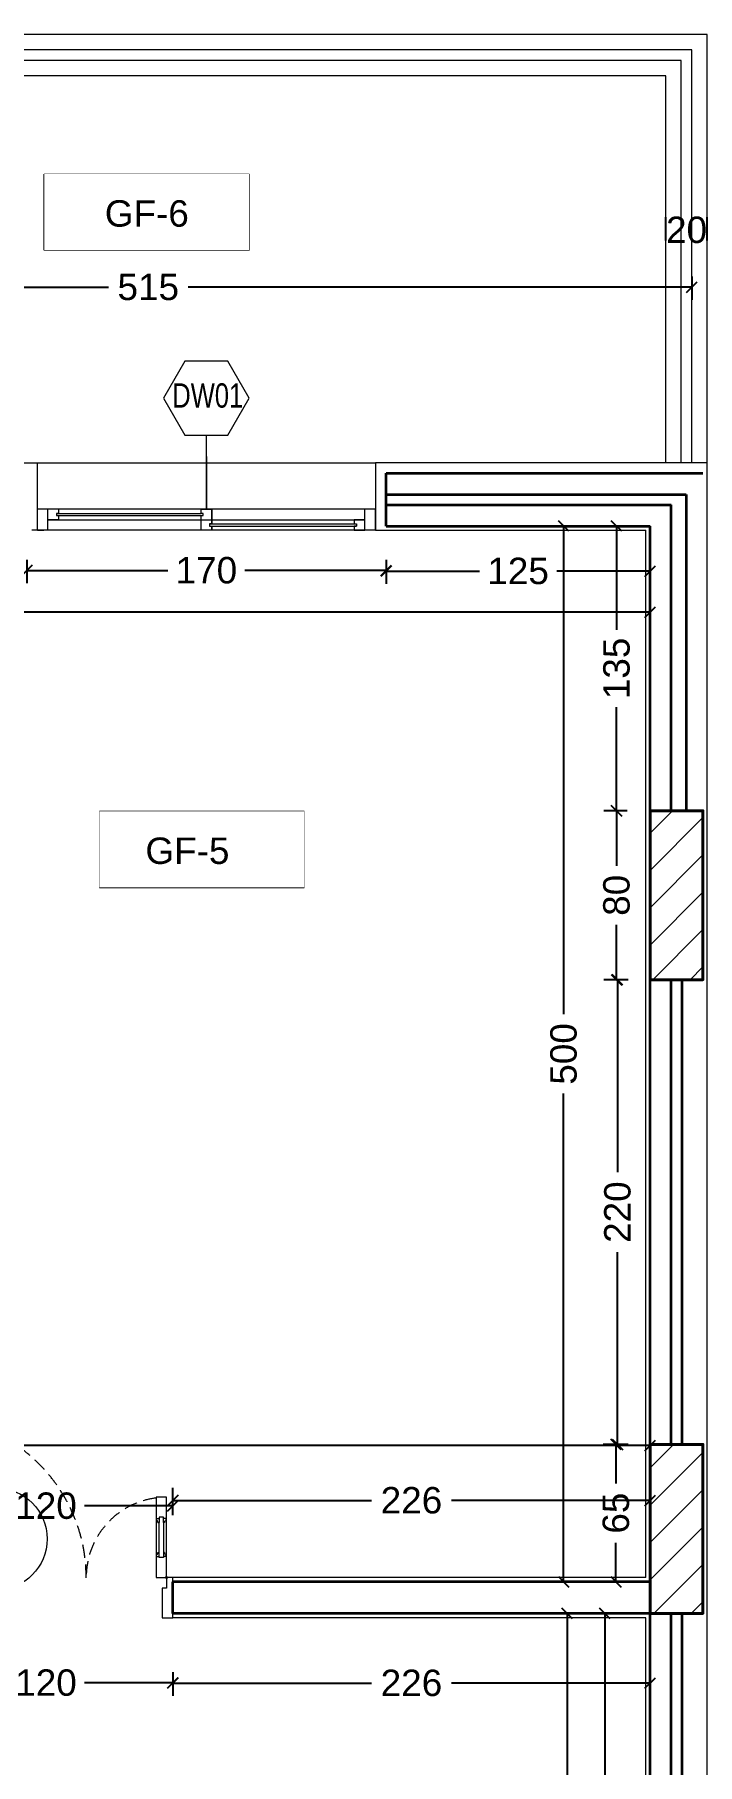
# Model space of a CAD drawing. Header units: inches. Extents: x -580639 to 179052, y 0 to 152898.
# Drawn here: x -339319 to -336182, y 137366 to 145555 of the extents above; entities that cross this region are included whole.
import ezdxf
from ezdxf.enums import TextEntityAlignment as Align

# ---------------------------------------------------------------- set-up
doc = ezdxf.new("R2010")
doc.units = ezdxf.units.IN
doc.header["$LTSCALE"] = 500
doc.header["$MEASUREMENT"] = 0
doc.set_wipeout_variables(frame=1)
doc.linetypes.add('HIDDEN2', pattern=[0.1875, 0.125, -0.0625])
for name, color, linetype, lineweight in [('A-0.15', 50, 'Continuous', 15), ('A-0.2', 61, 'Continuous', 20), ('A-balc', 31, 'Continuous', 18), ('A-DOOR', 110, 'Continuous', 13), ('A-wall', 52, 'Continuous', 35), ('col', 4, 'Continuous', 40), ('DIM', 8, 'Continuous', 18), ('fini', 11, 'Continuous', 13), ('H-text atribute', 130, 'Continuous', 20), ('Room reference', 50, 'Continuous', 13), ('WIN', 3, 'Continuous', 18)]:
    doc.layers.add(name, color=color, linetype=linetype, lineweight=lineweight)
doc.layers.add('paster', color=40, linetype='Continuous')
doc.styles.add('50', font='arial.ttf', dxfattribs={"height": 125})
doc.styles.get("Standard").update_dxf_attribs({"font": 'arial.ttf'})
doc.dimstyles.new('DIM', dxfattribs={"dimscale": 50, "dimtxt": 125, "dimasz": 1, "dimexe": 1.2, "dimexo": 1, "dimgap": 1, "dimtad": 0, "dimtoh": 1, "dimdec": 0, "dimlfac": 0.1, "dimrnd": 1, "dimdsep": 46, "dimtxsty": '50', "dimblk": 'OBLIQUE', "dimcen": 0.09, "dimclrt": 8, "dimadec": 0, "dimazin": 0, "dimtfac": 1, "dimtdec": 0, "dimtix": 1, "dimtofl": 0, "dimtmove": 2, "dimatfit": 2, "dimfxl": 1, "dimfxlon": 1, "dimtzin": 0, "dimarcsym": 0})

# ---------------------------------------------------------------- blocks, each defined once
blk = doc.blocks.new('window1')
at = {"layer": 'WIN'}
for p, q in [((0, 0.1), (1.6, 0.1)), ((0, 0), (0, 0.1)), ((0.05, 0), (0.05, 0.1)), ((0.775, 0.03), (0.775, 0.1)), ((0.825, 0.1), (0.775, 0.1)), ((0.775, 0.1), (0.775, 0.05)), ((0.825, 0.08), (0.825, 0.1)), ((0.825, 0.08), (0.825, 0.1)), ((1.5, 0.1), (1.5, 0.08)), ((1.55, 0), (1.55, 0.1)), ((1.55, 0.05), (1.55, 0.1)), ((1.6, 0), (1.6, 0.1)), ((0, 0), (1.6, 0)), ((1.55, 0.05), (0.05, 0.05)), ((0.05, 0.05), (0.1, 0.05)), ((0.05, 0), (0.05, 0.05)), ((0.05, 0.05), (0.1, 0.05)), ((0.05, 0), (0.05, 0.05)), ((0.785, 0.03), (0.09, 0.03)), ((0.1, 0.03), (0.09, 0.03)), ((0.09, 0.03), (0.09, 0.02)), ((0.1, 0.03), (0.09, 0.03)), ((0.09, 0.03), (0.09, 0.02)), ((0.785, 0.02), (0.09, 0.02)), ((0.09, 0.02), (0.1, 0.02)), ((0.09, 0.02), (0.1, 0.02)), ((0.1, 0.05), (0.1, 0.03)), ((0.1, 0.05), (0.1, 0.03)), ((0.1, 0.02), (0.1, 0)), ((0.1, 0.02), (0.1, 0)), ((0.825, 0.05), (0.775, 0.05)), ((0.775, 0.05), (0.775, 0.03)), ((0.775, 0.03), (0.785, 0.03)), ((0.775, 0), (0.775, 0.02)), ((0.785, 0.02), (0.775, 0.02)), ((0.775, 0.02), (0.775, 0)), ((0.775, 0), (0.825, 0)), ((0.785, 0.03), (0.785, 0.02)), ((0.815, 0.07), (0.815, 0.08)), ((0.815, 0.08), (0.825, 0.08)), ((0.825, 0.07), (0.815, 0.07)), ((1.51, 0.08), (0.825, 0.08)), ((1.51, 0.07), (0.825, 0.07)), ((0.825, 0), (0.825, 0.07)), ((0.825, 0.05), (0.825, 0.07)), ((0.825, 0), (0.825, 0.05)), ((1.5, 0.08), (1.51, 0.08)), ((1.51, 0.07), (1.5, 0.07)), ((1.5, 0.07), (1.5, 0.05)), ((1.5, 0.05), (1.55, 0.05)), ((1.51, 0.08), (1.51, 0.07)), ((0.1, 0), (0.05, 0)), ((0.1, 0), (0.05, 0)), ((1.5999, 0), (1.5699, 0))]:
    blk.add_line(p, q, dxfattribs=at)
blk = doc.blocks.new('WIND')
at = {"layer": 'Room reference', "ltscale": 1000}
blk.add_lwpolyline([(0.4025, -0.0018), (0.2969, 0.1812), (0.0857, 0.1812), (-0.0199, -0.0018), (0.0857, -0.1847), (0.2969, -0.1847)], close=True, dxfattribs=at)
blk.add_attdef('001', text='', height=0.12, dxfattribs=at).set_placement((0.1979, 0.0114), align=Align.MIDDLE_CENTER)
blk = doc.blocks.new('*D1143')
at = {"layer": 'Defpoints', "color": 0, "transparency": 16777216}
for p in [(-336135.7, 144630.1), (-336330.7, 144083), (-336135.7, 144083)]:
    blk.add_point(p, dxfattribs=at)
at = {"layer": 'DIM', "color": 0, "lineweight": -2, "transparency": 16777216}
for p, q in [((-336330.7, 144580.1), (-336330.7, 144690.1)), ((-336135.7, 144580.1), (-336135.7, 144690.1))]:
    blk.add_line(p, q, dxfattribs=at)
at = {"layer": 'DIM', "color": 8, "transparency": 16777216, "insert": (-336233.2, 144630.1), "char_height": 125, "attachment_point": 5, "style": '50'}
blk.add_mtext('20', dxfattribs=at)
blk = doc.blocks.new('_Oblique')
at = {"color": 0, "linetype": 'ByBlock', "lineweight": -2}
blk.add_line((-0.5, -0.5), (0.5, 0.5), dxfattribs=at)
blk = doc.blocks.new('*D1144')
at = {"layer": 'Defpoints', "color": 0, "transparency": 16777216}
for p in [(-341353.2, 144505.5), (-336208.2, 144505.5), (-336208.2, 144359.9)]:
    blk.add_point(p, dxfattribs=at)
at = {"layer": 'DIM', "color": 0, "lineweight": -2, "transparency": 16777216}
for p, q in [((-341353.2, 144409.9), (-341353.2, 144299.9)), ((-336208.2, 144409.9), (-336208.2, 144299.9)), ((-341353.2, 144359.9), (-338969.3, 144359.9)), ((-336208.2, 144359.9), (-338592.2, 144359.9))]:
    blk.add_line(p, q, dxfattribs=at)
at = {"layer": 'DIM', "color": 0, "lineweight": -2, "transparency": 16777216, "xscale": 50, "yscale": 50, "zscale": 50, "rotation": 180}
blk.add_blockref('_Oblique', (-341353.2, 144359.9), dxfattribs=at)
at = {"layer": 'DIM', "color": 0, "lineweight": -2, "transparency": 16777216, "xscale": 50, "yscale": 50, "zscale": 50}
blk.add_blockref('_Oblique', (-336208.2, 144359.9), dxfattribs=at)
at = {"layer": 'DIM', "color": 8, "transparency": 16777216, "insert": (-338780.7, 144359.9), "char_height": 125, "attachment_point": 5, "style": '50'}
blk.add_mtext('515', dxfattribs=at)
blk = doc.blocks.new('*D1179')
at = {"layer": 'Defpoints', "color": 0, "transparency": 16777216}
for p in [(-336405.7, 138080.5), (-336620.1, 135380.5), (-336405.7, 135380.5)]:
    blk.add_point(p, dxfattribs=at)
at = {"layer": 'DIM', "color": 0, "lineweight": -2, "transparency": 16777216}
for p, q in [((-336570.1, 138080.5), (-336680.1, 138080.5)), ((-336620.1, 138080.5), (-336620.1, 136919.4)), ((-336620.1, 135380.5), (-336620.1, 136541.5)), ((-336570.1, 135380.5), (-336680.1, 135380.5))]:
    blk.add_line(p, q, dxfattribs=at)
at = {"layer": 'DIM', "color": 0, "lineweight": -2, "transparency": 16777216, "xscale": 50, "yscale": 50, "zscale": 50}
for p, rotation in [((-336620.1, 138080.5), 90), ((-336620.1, 135380.5), 270)]:
    blk.add_blockref('_Oblique', p, dxfattribs=dict(at, rotation=rotation))
at = {"layer": 'DIM', "color": 8, "transparency": 16777216, "insert": (-336620.1, 136730.5), "char_height": 125, "attachment_point": 5, "rotation": 90, "style": '50'}
blk.add_mtext('270', dxfattribs=at)
blk = doc.blocks.new('*D1181')
at = {"layer": 'Defpoints', "color": 0, "transparency": 16777216}
for p in [(-336798.1, 138080.5), (-336798.1, 138080.5), (-336798.1, 132713.5)]:
    blk.add_point(p, dxfattribs=at)
at = {"layer": 'DIM', "color": 0, "lineweight": -2, "transparency": 16777216}
for p, q in [((-336798.1, 138080.5), (-336858.1, 138080.5)), ((-336798.1, 138080.5), (-336798.1, 135585.1)), ((-336798.1, 132713.5), (-336798.1, 135208.9)), ((-336798.1, 132713.5), (-336858.1, 132713.5))]:
    blk.add_line(p, q, dxfattribs=at)
at = {"layer": 'DIM', "color": 0, "lineweight": -2, "transparency": 16777216, "xscale": 50, "yscale": 50, "zscale": 50}
for p, rotation in [((-336798.1, 138080.5), 90), ((-336798.1, 132713.5), 270)]:
    blk.add_blockref('_Oblique', p, dxfattribs=dict(at, rotation=rotation))
at = {"layer": 'DIM', "color": 8, "transparency": 16777216, "insert": (-336798.1, 135397), "char_height": 125, "attachment_point": 5, "rotation": 90, "style": '50'}
blk.add_mtext('537', dxfattribs=at)
blk = doc.blocks.new('*D1182')
at = {"layer": 'Defpoints', "color": 0, "transparency": 16777216}
for p in [(-338664.7, 138615.8), (-338664.7, 138495.8), (-336405.7, 138495.8)]:
    blk.add_point(p, dxfattribs=at)
at = {"layer": 'DIM', "color": 0, "lineweight": -2, "transparency": 16777216}
for p, q in [((-338664.7, 138565.8), (-338664.7, 138675.8)), ((-336405.7, 138565.8), (-336405.7, 138675.8)), ((-338664.7, 138615.8), (-337724.3, 138615.8)), ((-336405.7, 138615.8), (-337346.1, 138615.8))]:
    blk.add_line(p, q, dxfattribs=at)
at = {"layer": 'DIM', "color": 0, "lineweight": -2, "transparency": 16777216, "xscale": 50, "yscale": 50, "zscale": 50, "rotation": 180}
blk.add_blockref('_Oblique', (-338664.7, 138615.8), dxfattribs=at)
at = {"layer": 'DIM', "color": 0, "lineweight": -2, "transparency": 16777216, "xscale": 50, "yscale": 50, "zscale": 50}
blk.add_blockref('_Oblique', (-336405.7, 138615.8), dxfattribs=at)
at = {"layer": 'DIM', "color": 8, "transparency": 16777216, "insert": (-337535.2, 138615.8), "char_height": 125, "attachment_point": 5, "style": '50'}
blk.add_mtext('226', dxfattribs=at)
blk = doc.blocks.new('*D1183')
at = {"layer": 'Defpoints', "color": 0, "transparency": 16777216}
for p in [(-339864.7, 138590), (-339864.7, 138495.8), (-338664.7, 138495.8)]:
    blk.add_point(p, dxfattribs=at)
at = {"layer": 'DIM', "color": 0, "lineweight": -2, "transparency": 16777216}
for p, q in [((-339864.7, 138545.8), (-339864.7, 138650)), ((-338664.7, 138545.8), (-338664.7, 138650)), ((-339864.7, 138590), (-339446.7, 138590)), ((-338664.7, 138590), (-339082.7, 138590))]:
    blk.add_line(p, q, dxfattribs=at)
at = {"layer": 'DIM', "color": 0, "lineweight": -2, "transparency": 16777216, "xscale": 50, "yscale": 50, "zscale": 50, "rotation": 180}
blk.add_blockref('_Oblique', (-339864.7, 138590), dxfattribs=at)
at = {"layer": 'DIM', "color": 0, "lineweight": -2, "transparency": 16777216, "xscale": 50, "yscale": 50, "zscale": 50}
blk.add_blockref('_Oblique', (-338664.7, 138590), dxfattribs=at)
at = {"layer": 'DIM', "color": 8, "transparency": 16777216, "insert": (-339264.7, 138590), "char_height": 125, "attachment_point": 5, "style": '50'}
blk.add_mtext('120', dxfattribs=at)
blk = doc.blocks.new('*D1189')
at = {"layer": 'Defpoints', "color": 0, "transparency": 16777216}
for p in [(-336405.7, 138875.5), (-344905.7, 138505.1), (-336405.7, 138505.1)]:
    blk.add_point(p, dxfattribs=at)
at = {"layer": 'DIM', "color": 0, "lineweight": -2, "transparency": 16777216}
for p, q in [((-344905.7, 138825.5), (-344905.7, 138935.5)), ((-336405.7, 138825.5), (-336405.7, 138935.5)), ((-344905.7, 138875.5), (-340843.7, 138875.5)), ((-336405.7, 138875.5), (-340467.8, 138875.5))]:
    blk.add_line(p, q, dxfattribs=at)
at = {"layer": 'DIM', "color": 0, "lineweight": -2, "transparency": 16777216, "xscale": 50, "yscale": 50, "zscale": 50, "rotation": 180}
blk.add_blockref('_Oblique', (-344905.7, 138875.5), dxfattribs=at)
at = {"layer": 'DIM', "color": 0, "lineweight": -2, "transparency": 16777216, "xscale": 50, "yscale": 50, "zscale": 50}
blk.add_blockref('_Oblique', (-336405.7, 138875.5), dxfattribs=at)
at = {"layer": 'DIM', "color": 8, "transparency": 16777216, "insert": (-340655.7, 138875.5), "char_height": 125, "attachment_point": 5, "style": '50'}
blk.add_mtext('850', dxfattribs=at)
blk = doc.blocks.new('*D1190')
at = {"layer": 'Defpoints', "color": 0, "transparency": 16777216}
for p in [(-336567.3, 138880.5), (-336405.7, 138880.5), (-336405.7, 138230.5)]:
    blk.add_point(p, dxfattribs=at)
at = {"layer": 'DIM', "color": 0, "lineweight": -2, "transparency": 16777216}
for p, q in [((-336517.3, 138880.5), (-336627.3, 138880.5)), ((-336567.3, 138880.5), (-336567.3, 138695.8)), ((-336567.3, 138230.5), (-336567.3, 138415.1)), ((-336517.3, 138230.5), (-336627.3, 138230.5))]:
    blk.add_line(p, q, dxfattribs=at)
at = {"layer": 'DIM', "color": 0, "lineweight": -2, "transparency": 16777216, "xscale": 50, "yscale": 50, "zscale": 50}
for p, rotation in [((-336567.3, 138880.5), 90), ((-336567.3, 138230.5), 270)]:
    blk.add_blockref('_Oblique', p, dxfattribs=dict(at, rotation=rotation))
at = {"layer": 'DIM', "color": 8, "transparency": 16777216, "insert": (-336567.3, 138555.5), "char_height": 125, "attachment_point": 5, "rotation": 90, "style": '50'}
blk.add_mtext('65', dxfattribs=at)
blk = doc.blocks.new('*D1191')
at = {"layer": 'Defpoints', "color": 0, "transparency": 16777216}
for p in [(-336560, 141080.5), (-336405.7, 141080.5), (-336405.7, 138880.5)]:
    blk.add_point(p, dxfattribs=at)
at = {"layer": 'DIM', "color": 0, "lineweight": -2, "transparency": 16777216}
for p, q in [((-336510, 141080.5), (-336620, 141080.5)), ((-336560, 141080.5), (-336560, 140169.4)), ((-336560, 138880.5), (-336560, 139791.5)), ((-336510, 138880.5), (-336620, 138880.5))]:
    blk.add_line(p, q, dxfattribs=at)
at = {"layer": 'DIM', "color": 0, "lineweight": -2, "transparency": 16777216, "xscale": 50, "yscale": 50, "zscale": 50}
for p, rotation in [((-336560, 141080.5), 90), ((-336560, 138880.5), 270)]:
    blk.add_blockref('_Oblique', p, dxfattribs=dict(at, rotation=rotation))
at = {"layer": 'DIM', "color": 8, "transparency": 16777216, "insert": (-336560, 139980.5), "char_height": 125, "attachment_point": 5, "rotation": 90, "style": '50'}
blk.add_mtext('220', dxfattribs=at)
blk = doc.blocks.new('*D1192')
at = {"layer": 'Defpoints', "color": 0, "transparency": 16777216}
for p in [(-336564.5, 141880.5), (-336405.7, 141880.5), (-336405.7, 141080.5)]:
    blk.add_point(p, dxfattribs=at)
at = {"layer": 'DIM', "color": 0, "lineweight": -2, "transparency": 16777216}
for p, q in [((-336514.5, 141880.5), (-336624.5, 141880.5)), ((-336564.5, 141880.5), (-336564.5, 141619.9)), ((-336564.5, 141080.5), (-336564.5, 141341.1)), ((-336514.5, 141080.5), (-336624.5, 141080.5))]:
    blk.add_line(p, q, dxfattribs=at)
at = {"layer": 'DIM', "color": 0, "lineweight": -2, "transparency": 16777216, "xscale": 50, "yscale": 50, "zscale": 50}
for p, rotation in [((-336564.5, 141880.5), 90), ((-336564.5, 141080.5), 270)]:
    blk.add_blockref('_Oblique', p, dxfattribs=dict(at, rotation=rotation))
at = {"layer": 'DIM', "color": 8, "transparency": 16777216, "insert": (-336564.5, 141480.5), "char_height": 125, "attachment_point": 5, "rotation": 90, "style": '50'}
blk.add_mtext('80', dxfattribs=at)
blk = doc.blocks.new('*D1193')
at = {"layer": 'Defpoints', "color": 0, "transparency": 16777216}
for p in [(-336564.3, 143228.5), (-336405.7, 143228.5), (-336405.7, 141880.5)]:
    blk.add_point(p, dxfattribs=at)
at = {"layer": 'DIM', "color": 0, "lineweight": -2, "transparency": 16777216}
for p, q in [((-336514.3, 143228.5), (-336624.3, 143228.5)), ((-336564.3, 143228.5), (-336564.3, 142737.2)), ((-336564.3, 141880.5), (-336564.3, 142371.8)), ((-336514.3, 141880.5), (-336624.3, 141880.5))]:
    blk.add_line(p, q, dxfattribs=at)
at = {"layer": 'DIM', "color": 0, "lineweight": -2, "transparency": 16777216, "xscale": 50, "yscale": 50, "zscale": 50}
for p, rotation in [((-336564.3, 143228.5), 90), ((-336564.3, 141880.5), 270)]:
    blk.add_blockref('_Oblique', p, dxfattribs=dict(at, rotation=rotation))
at = {"layer": 'DIM', "color": 8, "transparency": 16777216, "insert": (-336564.3, 142554.5), "char_height": 125, "attachment_point": 5, "rotation": 90, "style": '50'}
blk.add_mtext('135', dxfattribs=at)
blk = doc.blocks.new('*D1194')
at = {"layer": 'Defpoints', "color": 0, "transparency": 16777216}
for p in [(-336815, 143228.5), (-336732.9, 143228.5), (-336732.9, 138230.5)]:
    blk.add_point(p, dxfattribs=at)
at = {"layer": 'DIM', "color": 0, "lineweight": -2, "transparency": 16777216}
for p, q in [((-336782.9, 143228.5), (-336875, 143228.5)), ((-336815, 143228.5), (-336815, 140917.4)), ((-336815, 138230.5), (-336815, 140541.6)), ((-336782.9, 138230.5), (-336875, 138230.5))]:
    blk.add_line(p, q, dxfattribs=at)
at = {"layer": 'DIM', "color": 0, "lineweight": -2, "transparency": 16777216, "xscale": 50, "yscale": 50, "zscale": 50}
for p, rotation in [((-336815, 143228.5), 90), ((-336815, 138230.5), 270)]:
    blk.add_blockref('_Oblique', p, dxfattribs=dict(at, rotation=rotation))
at = {"layer": 'DIM', "color": 8, "transparency": 16777216, "insert": (-336815, 140729.5), "char_height": 125, "attachment_point": 5, "rotation": 90, "style": '50'}
blk.add_mtext('500', dxfattribs=at)
blk = doc.blocks.new('*D1195')
at = {"layer": 'Defpoints', "color": 0, "transparency": 16777216}
for p in [(-337655.4, 143228.5), (-336405.7, 143228.5), (-337655.4, 143015.3)]:
    blk.add_point(p, dxfattribs=at)
at = {"layer": 'DIM', "color": 0, "lineweight": -2, "transparency": 16777216}
for p, q in [((-337655.4, 143065.3), (-337655.4, 142955.3)), ((-336405.7, 143065.3), (-336405.7, 142955.3)), ((-337655.4, 143015.3), (-337213.2, 143015.3)), ((-336405.7, 143015.3), (-336847.9, 143015.3))]:
    blk.add_line(p, q, dxfattribs=at)
at = {"layer": 'DIM', "color": 0, "lineweight": -2, "transparency": 16777216, "xscale": 50, "yscale": 50, "zscale": 50, "rotation": 180}
blk.add_blockref('_Oblique', (-337655.4, 143015.3), dxfattribs=at)
at = {"layer": 'DIM', "color": 0, "lineweight": -2, "transparency": 16777216, "xscale": 50, "yscale": 50, "zscale": 50}
blk.add_blockref('_Oblique', (-336405.7, 143015.3), dxfattribs=at)
at = {"layer": 'DIM', "color": 8, "transparency": 16777216, "insert": (-337030.5, 143015.3), "char_height": 125, "attachment_point": 5, "style": '50'}
blk.add_mtext('125', dxfattribs=at)
blk = doc.blocks.new('*D1196')
at = {"layer": 'Defpoints', "color": 0, "transparency": 16777216}
for p in [(-339356, 143228.5), (-337655.4, 143228.5), (-339356, 143018.6)]:
    blk.add_point(p, dxfattribs=at)
at = {"layer": 'DIM', "color": 0, "lineweight": -2, "transparency": 16777216}
for p, q in [((-339356, 143068.6), (-339356, 142958.6)), ((-337655.4, 143068.6), (-337655.4, 142958.6)), ((-339356, 143018.6), (-338687.7, 143018.6)), ((-337655.4, 143018.6), (-338323.7, 143018.6))]:
    blk.add_line(p, q, dxfattribs=at)
at = {"layer": 'DIM', "color": 0, "lineweight": -2, "transparency": 16777216, "xscale": 50, "yscale": 50, "zscale": 50, "rotation": 180}
blk.add_blockref('_Oblique', (-339356, 143018.6), dxfattribs=at)
at = {"layer": 'DIM', "color": 0, "lineweight": -2, "transparency": 16777216, "xscale": 50, "yscale": 50, "zscale": 50}
blk.add_blockref('_Oblique', (-337655.4, 143018.6), dxfattribs=at)
at = {"layer": 'DIM', "color": 8, "transparency": 16777216, "insert": (-338505.7, 143018.6), "char_height": 125, "attachment_point": 5, "style": '50'}
blk.add_mtext('170', dxfattribs=at)
blk = doc.blocks.new('*D1202')
at = {"layer": 'Defpoints', "color": 0, "transparency": 16777216}
for p in [(-344905.7, 142874.1), (-336405.7, 142874.1), (-336405.7, 142820.7)]:
    blk.add_point(p, dxfattribs=at)
at = {"layer": 'DIM', "color": 0, "lineweight": -2, "transparency": 16777216}
for p, q in [((-344905.7, 142824.1), (-344905.7, 142760.7)), ((-344905.7, 142820.7), (-340843.7, 142820.7)), ((-336405.7, 142820.7), (-340467.8, 142820.7)), ((-336405.7, 142824.1), (-336405.7, 142760.7))]:
    blk.add_line(p, q, dxfattribs=at)
at = {"layer": 'DIM', "color": 0, "lineweight": -2, "transparency": 16777216, "xscale": 50, "yscale": 50, "zscale": 50, "rotation": 180}
blk.add_blockref('_Oblique', (-344905.7, 142820.7), dxfattribs=at)
at = {"layer": 'DIM', "color": 0, "lineweight": -2, "transparency": 16777216, "xscale": 50, "yscale": 50, "zscale": 50}
blk.add_blockref('_Oblique', (-336405.7, 142820.7), dxfattribs=at)
at = {"layer": 'DIM', "color": 8, "transparency": 16777216, "insert": (-340655.7, 142820.7), "char_height": 125, "attachment_point": 5, "style": '50'}
blk.add_mtext('850', dxfattribs=at)
blk = doc.blocks.new('*D1238')
at = {"layer": 'Defpoints', "color": 0, "transparency": 16777216}
for p in [(-338664.7, 138080.5), (-336405.7, 138080.5), (-338664.7, 137751.3)]:
    blk.add_point(p, dxfattribs=at)
at = {"layer": 'DIM', "color": 0, "lineweight": -2, "transparency": 16777216}
for p, q in [((-338664.7, 137801.3), (-338664.7, 137691.3)), ((-338664.7, 137751.3), (-337724.3, 137751.3)), ((-336405.7, 137751.3), (-337346.1, 137751.3)), ((-336405.7, 137801.3), (-336405.7, 137691.3))]:
    blk.add_line(p, q, dxfattribs=at)
at = {"layer": 'DIM', "color": 0, "lineweight": -2, "transparency": 16777216, "xscale": 50, "yscale": 50, "zscale": 50, "rotation": 180}
blk.add_blockref('_Oblique', (-338664.7, 137751.3), dxfattribs=at)
at = {"layer": 'DIM', "color": 0, "lineweight": -2, "transparency": 16777216, "xscale": 50, "yscale": 50, "zscale": 50}
blk.add_blockref('_Oblique', (-336405.7, 137751.3), dxfattribs=at)
at = {"layer": 'DIM', "color": 8, "transparency": 16777216, "insert": (-337535.2, 137751.3), "char_height": 125, "attachment_point": 5, "style": '50'}
blk.add_mtext('226', dxfattribs=at)
blk = doc.blocks.new('*D1239')
at = {"layer": 'Defpoints', "color": 0, "transparency": 16777216}
for p in [(-339864.7, 138080.5), (-338664.7, 138080.5), (-339864.7, 137752.5)]:
    blk.add_point(p, dxfattribs=at)
at = {"layer": 'DIM', "color": 0, "lineweight": -2, "transparency": 16777216}
for p, q in [((-339864.7, 137802.5), (-339864.7, 137692.5)), ((-339864.7, 137752.5), (-339446.7, 137752.5)), ((-338664.7, 137752.5), (-339082.7, 137752.5)), ((-338664.7, 137802.5), (-338664.7, 137692.5))]:
    blk.add_line(p, q, dxfattribs=at)
at = {"layer": 'DIM', "color": 0, "lineweight": -2, "transparency": 16777216, "xscale": 50, "yscale": 50, "zscale": 50, "rotation": 180}
blk.add_blockref('_Oblique', (-339864.7, 137752.5), dxfattribs=at)
at = {"layer": 'DIM', "color": 0, "lineweight": -2, "transparency": 16777216, "xscale": 50, "yscale": 50, "zscale": 50}
blk.add_blockref('_Oblique', (-338664.7, 137752.5), dxfattribs=at)
at = {"layer": 'DIM', "color": 8, "transparency": 16777216, "insert": (-339264.7, 137752.5), "char_height": 125, "attachment_point": 5, "style": '50'}
blk.add_mtext('120', dxfattribs=at)

msp = doc.modelspace()

# ---------------------------------------------------------------- hatches: boundary and pattern name
at = {"layer": 'DIM', "transparency": 33554503}
h = msp.add_hatch(dxfattribs=at)
h.set_pattern_fill('ANSI31', color=256, scale=1000)
h.paths.add_polyline_path([(-336155.714, 141880.485), (-336405.714, 141880.485), (-336405.714, 141080.485), (-336155.714, 141080.485)])
h.paths.add_polyline_path([(-341156.023, 143478.485), (-341756.023, 143478.485), (-341756.023, 143228.485), (-341156.023, 143228.485)])
h = msp.add_hatch(dxfattribs=at)
h.set_pattern_fill('ANSI31', color=256, scale=1000)
h.paths.add_polyline_path([(-351055.714, 131080.485), (-351355.714, 131080.485), (-351355.714, 130280.485), (-351055.714, 130280.485)])
h.paths.add_polyline_path([(-346625.794, 130530.485), (-347225.794, 130530.485), (-347225.794, 130280.485), (-346625.794, 130280.485)])
h.paths.add_polyline_path([(-342725.794, 130880.485), (-342975.794, 130880.485), (-342975.794, 130280.485), (-342725.794, 130280.485)])
h.paths.add_polyline_path([(-336105.714, 130530.485), (-336405.714, 130530.485), (-336405.714, 129730.485), (-336105.714, 129730.485)])
h.paths.add_polyline_path([(-336155.714, 135380.485), (-336405.714, 135380.485), (-336405.714, 134780.485), (-336155.714, 134780.485)])
h.paths.add_polyline_path([(-340605.714, 138380.485), (-341405.714, 138380.485), (-341405.714, 138080.485), (-340605.714, 138080.485)])
h.paths.add_polyline_path([(-336155.714, 138880.485), (-336405.714, 138880.485), (-336405.714, 138080.485), (-336155.714, 138080.485)])

# ---------------------------------------------------------------- linework, layer by layer
at = {"layer": 'A-0.15'}
msp.add_line((-339306.352, 143528.485), (-337705.694, 143528.485), dxfattribs=at)
at = {"layer": 'A-0.2'}
for p, q in [((-336208.214, 145482.596), (-341353.214, 145482.596)), ((-336208.214, 143528.485), (-336208.214, 145482.596)), ((-336258.214, 145432.596), (-341303.214, 145432.596)), ((-336258.214, 143528.485), (-336258.214, 145432.596))]:
    msp.add_line(p, q, dxfattribs=at)
at = {"layer": 'A-balc'}
for p, q in [((-336135.714, 145555.096), (-341425.714, 145555.096)), ((-336330.714, 145360.096), (-341230.714, 145360.096)), ((-336330.714, 143528.485), (-336330.714, 145360.096))]:
    msp.add_line(p, q, dxfattribs=at)
at = {"layer": 'A-DOOR'}
for p, q in [((-338743.894, 138530.485), (-338729.178, 138530.485)), ((-338734.85, 138511.963), (-338729.178, 138511.963)), ((-338729.204, 138350.485), (-338729.178, 138511.963)), ((-338709.364, 138511.963), (-338709.394, 138345.485)), ((-338694.648, 138530.485), (-338709.364, 138530.485)), ((-338703.692, 138511.963), (-338709.364, 138511.963)), ((-338743.92, 138350.485), (-338729.204, 138350.485)), ((-338734.875, 138369.008), (-338729.204, 138369.008)), ((-338729.204, 138345.485), (-338729.204, 138350.485)), ((-338709.389, 138345.485), (-338729.204, 138345.485)), ((-338703.718, 138369.008), (-338709.389, 138369.008)), ((-338694.674, 138350.485), (-338709.389, 138350.485)), ((-338709.389, 138350.485), (-338709.389, 138350.485)), ((-338709.389, 138350.485), (-338709.389, 138345.485))]:
    msp.add_line(p, q, dxfattribs=at)
for points in [[(-338694.648, 138480.701), (-338694.674, 138630.485), (-338743.894, 138630.53), (-338743.948, 138480.746)], [(-338743.894, 138523.873), (-338743.894, 138250.485), (-338694.674, 138250.485), (-338694.674, 138523.867)], [(-338709.364, 138511.963), (-338709.364, 138535.773), (-338729.178, 138535.773), (-338729.178, 138511.963)], [(-338664.674, 138250.485), (-338694.674, 138250.485), (-338694.674, 138200.485), (-338714.674, 138200.485), (-338714.674, 138060.485), (-338664.674, 138060.485), (-338664.674, 138250.485)]]:
    msp.add_lwpolyline(points, dxfattribs=at)
msp.add_circle((-338694.674, 138250.485), 5.015, dxfattribs=at)
at = {"layer": 'A-DOOR', "linetype": 'HIDDEN2'}
for centre, radius, start, end in [((-339834.674, 138250.485), 760.001, 359.9432716, 86.288657), ((-338694.674, 138250.485), 380, 97.4424414, 180.1134571)]:
    msp.add_arc(centre, radius, start, end, dxfattribs=at)
at = {"layer": 'A-DOOR'}
for centre, start, end in [((-338746.151, 138512.769), 355.916547, 78.5086247), ((-338692.391, 138512.769), 101.4913753, 184.083453), ((-338746.177, 138368.201), 281.4913753, 4.083453), ((-338692.416, 138368.201), 175.916547, 258.5086247)]:
    msp.add_arc(centre, 11.33, start, end, dxfattribs=at)
at = {"layer": 'A-wall'}
for p, q in [((-337655.385, 143478.485), (-336935.875, 143478.485)), ((-337655.385, 143478.485), (-336735.875, 143478.485)), ((-337655.385, 143478.485), (-336405.714, 143478.485)), ((-337655.385, 143478.485), (-336405.714, 143478.485)), ((-337655.385, 143478.485), (-336155.714, 143478.485)), ((-337655.385, 143228.485), (-337655.385, 143478.485)), ((-337655.385, 143378.485), (-336235.714, 143378.485)), ((-337655.385, 143328.485), (-336305.714, 143328.485)), ((-336305.714, 141880.485), (-336305.714, 143328.485)), ((-336235.714, 143378.485), (-336235.714, 141880.485)), ((-337655.385, 143228.485), (-336405.714, 143228.485)), ((-336405.714, 141880.485), (-336405.714, 143228.485)), ((-336405.714, 138880.485), (-336405.714, 141080.485)), ((-336305.714, 138880.485), (-336305.714, 141080.485)), ((-336255.714, 141080.485), (-336255.714, 138880.485)), ((-338664.674, 138080.485), (-338664.674, 138230.485)), ((-336405.714, 138230.485), (-338664.674, 138230.485)), ((-336455.714, 138230.485), (-336485.875, 138230.485)), ((-336405.714, 138080.485), (-338664.674, 138080.485)), ((-336405.714, 135380.485), (-336405.714, 138080.485)), ((-336305.714, 135380.485), (-336305.714, 138080.485)), ((-336255.714, 138080.485), (-336255.714, 135380.485))]:
    msp.add_line(p, q, dxfattribs=at)
at = {"layer": 'col'}
for points in [[(-336405.714, 141080.485), (-336405.714, 141880.485), (-336155.714, 141880.485), (-336155.714, 141080.485)], [(-336405.714, 138080.485), (-336405.714, 138880.485), (-336155.714, 138880.485), (-336155.714, 138080.485)]]:
    msp.add_lwpolyline(points, close=True, dxfattribs=at)
at = {"layer": 'fini'}
for p, q in [((-336135.714, 143528.485), (-337705.694, 143528.485)), ((-337705.694, 143528.485), (-337705.694, 143208.485)), ((-337705.694, 143208.485), (-337680.694, 143208.485)), ((-337680.694, 143208.485), (-336425.714, 143208.485)), ((-336425.714, 138250.485), (-336425.714, 143208.485)), ((-336425.714, 138250.485), (-338664.674, 138250.485)), ((-336425.714, 138060.485), (-338664.674, 138060.485)), ((-336425.714, 134760.485), (-336425.714, 138060.485))]:
    msp.add_line(p, q, dxfattribs=at)
msp.add_lwpolyline([(-343106.352, 143208.485), (-343156.352, 143208.485), (-343156.352, 143528.485), (-339306.352, 143528.485), (-339306.352, 143208.485), (-339331.352, 143208.485)], dxfattribs=at)
at = {"layer": 'Room reference'}
for p, q in [((-338505.63, 143308.485), (-338505.63, 143658.485)), ((-338505.624, 143558.485), (-338505.624, 143308.485))]:
    msp.add_line(p, q, dxfattribs=at)
for points in [[(-338303.168, 144534.757), (-339273.018, 144534.757), (-339273.018, 144894.757), (-338303.168, 144894.757)], [(-339012.051, 141517.8), (-338042.201, 141517.8), (-338042.201, 141877.8), (-339012.051, 141877.8)]]:
    msp.add_lwpolyline(points, close=True, dxfattribs=at)
msp.add_circle((-339499.529, 138433.573), 240.422, dxfattribs=at)

# ---------------------------------------------------------------- block references
at = {"layer": 'paster', "xscale": -1000, "yscale": 1000, "zscale": 1000}
msp.add_blockref('window1', (-337705.624, 143208.485), dxfattribs=at)
at = {"layer": 'Room reference'}
ref = msp.add_blockref('WIND', (-338689.302, 143835.755, 0), dxfattribs=dict(at, xscale=959.999999999861, yscale=959.999999999861, zscale=959.999999999861, rotation=359.9999932498402))
ref.add_attrib('001', 'DW01', dxfattribs={"layer": 'H-text atribute', "ltscale": 1000, "height": 115.2, "rotation": 359.9999932, "width": 0.75}).set_placement((-338499.301, 143846.661, 0), align=Align.MIDDLE_CENTER)

# ---------------------------------------------------------------- dimensions: what is measured, and where the dimension line sits
at = {"layer": 'DIM'}
for base, p1, p2, picture, middle in [((-336135.713688129, 144630.081430517), (-336330.713688129, 144083.018338934), (-336135.713688129, 144083.018338934), '*D1143', (-336233.213688129, 144630.081430517)), ((-339356.023, 143018.628), (-337655.385, 143228.485), (-339356.023, 143228.485), '*D1196', (-338505.704, 143018.628)), ((-337655.385, 143015.299), (-336405.714, 143228.485), (-337655.385, 143228.485), '*D1195', (-337030.549, 143015.299)), ((-336405.714, 142820.701), (-344905.714, 142874.063), (-336405.714, 142874.063), '*D1202', (-340655.714, 142820.701)), ((-336405.714, 138875.485), (-344905.714, 138505.066), (-336405.714, 138505.066), '*D1189', (-340655.714, 138875.485)), ((-339864.674, 138589.996), (-338664.674, 138495.762), (-339864.674, 138495.762), '*D1183', (-339264.674, 138589.996)), ((-338664.674, 138615.762), (-336405.714, 138495.762), (-338664.674, 138495.762), '*D1182', (-337535.194, 138615.762)), ((-339864.674, 137752.464), (-338664.674, 138080.485), (-339864.674, 138080.485), '*D1239', (-339264.674, 137752.464)), ((-338664.674, 137751.299), (-336405.714, 138080.485), (-338664.674, 138080.485), '*D1238', (-337535.194, 137751.299))]:
    dim = msp.add_linear_dim(base=base, p1=p1, p2=p2, dimstyle='DIM', dxfattribs=at)
    dim.commit()
    dim.dimension.update_dxf_attribs({"geometry": picture, "text_midpoint": middle})
for base, p1, p2, picture, middle in [((-336815.045, 143228.485), (-336732.949, 138230.485), (-336732.949, 143228.485), '*D1194', (-336815.045, 140729.485)), ((-336564.335, 143228.485), (-336405.714, 141880.485), (-336405.714, 143228.485), '*D1193', (-336564.335, 142554.485)), ((-336564.472, 141880.485), (-336405.714, 141080.485), (-336405.714, 141880.485), '*D1192', (-336564.472, 141480.485)), ((-336559.983, 141080.485), (-336405.714, 138880.485), (-336405.714, 141080.485), '*D1191', (-336559.983, 139980.485)), ((-336567.307, 138880.485), (-336405.714, 138230.485), (-336405.714, 138880.485), '*D1190', (-336567.307, 138555.485)), ((-336798.074, 138080.485), (-336798.074, 132713.53), (-336798.074, 138080.485), '*D1181', (-336798.074, 135397.008)), ((-336620.089, 135380.485), (-336405.714, 138080.485), (-336405.714, 135380.485), '*D1179', (-336620.089, 136730.485))]:
    dim = msp.add_linear_dim(base=base, p1=p1, p2=p2, angle=90, dimstyle='DIM', dxfattribs=at)
    dim.commit()
    dim.dimension.update_dxf_attribs({"geometry": picture, "text_midpoint": middle})

# ---------------------------------------------------------------- next in the draw order: wipeouts: each hides what was drawn before it
for points in [[(-339273.018, 144534.757), (-339273.018, 144894.757), (-338303.168, 144894.757), (-338303.168, 144534.757)], [(-338042.201, 141517.8), (-338042.201, 141877.8), (-339012.051, 141877.8), (-339012.051, 141517.8)]]:
    msp.add_wipeout(points).dxf.layer = 'Room reference'

# ---------------------------------------------------------------- next in the draw order: linework, layer by layer
msp.add_lwpolyline([(-351375.714, 130230.485), (-336455.794, 130230.485), (-336455.794, 126330.485), (-334901.834, 126330.485), (-334901.834, 125076.086), (-329901.834, 125076.086), (-329901.834, 126330.485), (-325855.714, 126330.485), (-325855.714, 135400.485), (-336135.714, 135400.485), (-336135.714, 145555.096), (-341425.714, 145555.096), (-341425.714, 143528.485), (-351375.714, 143528.485)], close=True, dxfattribs=at)

# ---------------------------------------------------------------- next in the draw order: texts
at = {"layer": 'Room reference', "color": 2, "style": '50'}
msp.add_attdef('GF-6', (-338986.489, 144645.872), 'XXXX', height=125, rotation=360, dxfattribs=at)
msp.add_attdef('GF-5', (-338794.283, 141628.915), 'XXXX', height=125, dxfattribs=at)

# ---------------------------------------------------------------- next in the draw order: dimensions: what is measured, and where the dimension line sits
at = {"layer": 'DIM'}
dim = msp.add_linear_dim(base=(-336208.214, 144359.931), p1=(-341353.214, 144505.541), p2=(-336208.214, 144505.541), text='515', dimstyle='DIM', dxfattribs=at)
dim.commit()
dim.dimension.update_dxf_attribs({"geometry": '*D1144', "text_midpoint": (-338780.714, 144359.931)})

doc.saveas('drawing.dxf')
